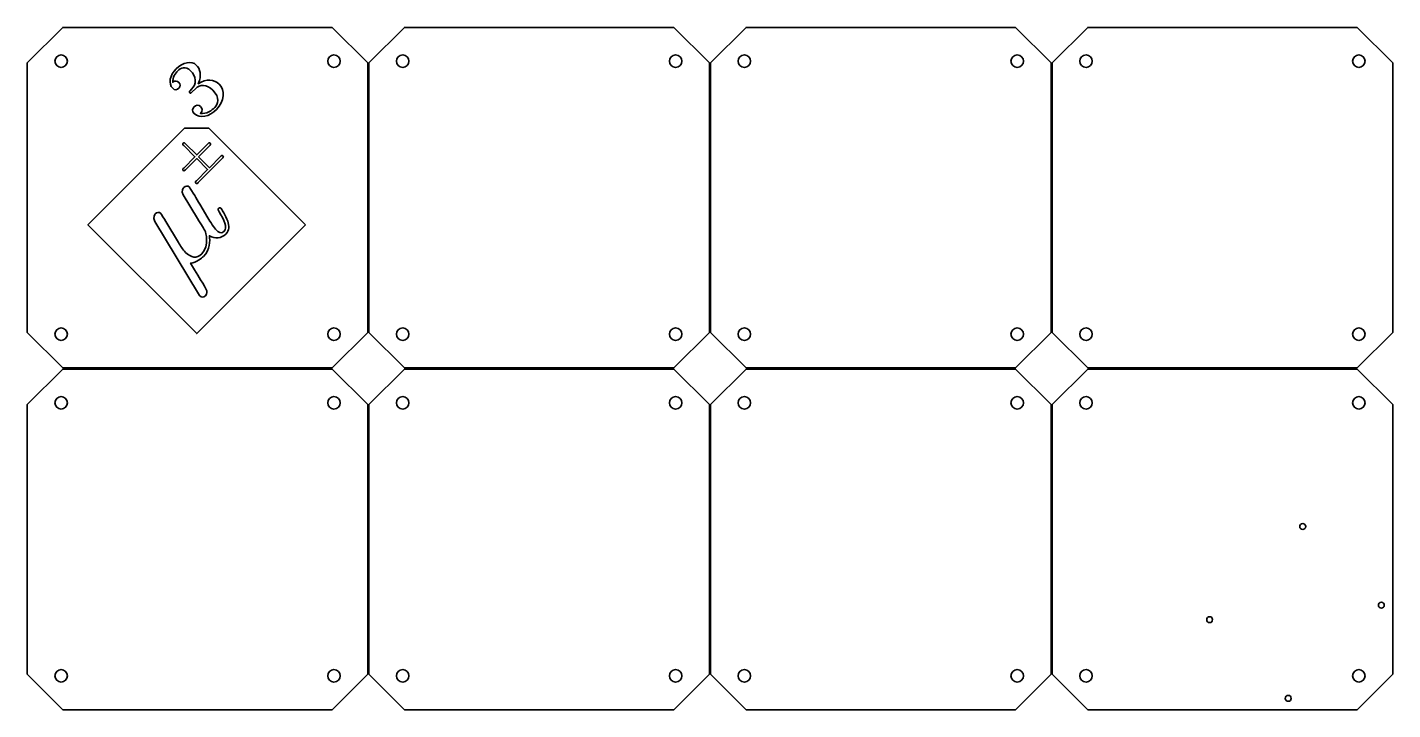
# Model space of a CAD drawing. Header units: inches. Extents: x 0.1 to 23.7, y -11.9 to -0.1.
import ezdxf

# ---------------------------------------------------------------- set-up
doc = ezdxf.new("R2010")
doc.units = ezdxf.units.IN
doc.header["$MEASUREMENT"] = 0
doc.layers.add('Layer 3', color=7, linetype='Continuous')
doc.layers.add('Layer 4', color=7, linetype='Continuous')

# ---------------------------------------------------------------- blocks, each defined once
blk = doc.blocks.new('block 2')
at = {"layer": 'Layer 3', "color": 240, "lineweight": 35, "true_color": 0xed1f24}
blk.add_lwpolyline([(5.342, -0.052), (0.668, -0.052), (0.052, -0.668), (0.052, -5.341), (0.668, -5.957), (5.342, -5.957), (5.958, -5.341), (5.958, -0.668), (5.342, -0.052)], dxfattribs=at)
for points in [[(0.638, -0.746), (0.579, -0.746), (0.53, -0.698), (0.53, -0.638), (0.53, -0.578), (0.579, -0.53), (0.638, -0.53), (0.698, -0.53), (0.747, -0.578), (0.747, -0.638), (0.747, -0.698), (0.698, -0.746), (0.638, -0.746)], [(5.371, -0.746), (5.311, -0.746), (5.263, -0.698), (5.263, -0.638), (5.263, -0.578), (5.311, -0.53), (5.371, -0.53), (5.431, -0.53), (5.479, -0.578), (5.479, -0.638), (5.479, -0.698), (5.431, -0.746), (5.371, -0.746)], [(0.638, -5.479), (0.579, -5.479), (0.53, -5.43), (0.53, -5.371), (0.53, -5.311), (0.579, -5.262), (0.638, -5.262), (0.698, -5.262), (0.747, -5.311), (0.747, -5.371), (0.747, -5.43), (0.698, -5.479), (0.638, -5.479)], [(5.371, -5.479), (5.311, -5.479), (5.263, -5.43), (5.263, -5.371), (5.263, -5.311), (5.311, -5.262), (5.371, -5.262), (5.431, -5.262), (5.479, -5.311), (5.479, -5.371), (5.479, -5.43), (5.431, -5.479), (5.371, -5.479)]]:
    blk.add_open_spline(points, degree=3, knots=[0, 0, 0, 0, 1, 1, 1, 2, 2, 2, 3, 3, 3, 4, 4, 4, 4], dxfattribs=at)
blk = doc.blocks.new('block 3')
at = {"layer": 'Layer 3', "color": 240, "lineweight": 35, "true_color": 0xed1f24}
blk.add_lwpolyline([(11.267, -0.052), (6.593, -0.052), (5.977, -0.668), (5.977, -5.341), (6.593, -5.957), (11.267, -5.957), (11.883, -5.341), (11.883, -0.668), (11.267, -0.052)], dxfattribs=at)
for points in [[(6.564, -0.746), (6.504, -0.746), (6.455, -0.698), (6.455, -0.638), (6.455, -0.578), (6.504, -0.53), (6.564, -0.53), (6.623, -0.53), (6.672, -0.578), (6.672, -0.638), (6.672, -0.698), (6.623, -0.746), (6.564, -0.746)], [(11.296, -0.746), (11.237, -0.746), (11.188, -0.698), (11.188, -0.638), (11.188, -0.578), (11.237, -0.53), (11.296, -0.53), (11.356, -0.53), (11.405, -0.578), (11.405, -0.638), (11.405, -0.698), (11.356, -0.746), (11.296, -0.746)], [(6.564, -5.479), (6.504, -5.479), (6.455, -5.43), (6.455, -5.371), (6.455, -5.311), (6.504, -5.262), (6.564, -5.262), (6.623, -5.262), (6.672, -5.311), (6.672, -5.371), (6.672, -5.43), (6.623, -5.479), (6.564, -5.479)], [(11.296, -5.479), (11.237, -5.479), (11.188, -5.43), (11.188, -5.371), (11.188, -5.311), (11.237, -5.262), (11.296, -5.262), (11.356, -5.262), (11.405, -5.311), (11.405, -5.371), (11.405, -5.43), (11.356, -5.479), (11.296, -5.479)]]:
    blk.add_open_spline(points, degree=3, knots=[0, 0, 0, 0, 1, 1, 1, 2, 2, 2, 3, 3, 3, 4, 4, 4, 4], dxfattribs=at)
blk = doc.blocks.new('block 4')
at = {"layer": 'Layer 3', "color": 240, "lineweight": 35, "true_color": 0xed1f24}
blk.add_lwpolyline([(17.192, -0.052), (12.519, -0.052), (11.902, -0.668), (11.902, -5.341), (12.519, -5.957), (17.192, -5.957), (17.808, -5.341), (17.808, -0.668), (17.192, -0.052)], dxfattribs=at)
for points in [[(12.489, -0.746), (12.429, -0.746), (12.381, -0.698), (12.381, -0.638), (12.381, -0.578), (12.429, -0.53), (12.489, -0.53), (12.549, -0.53), (12.597, -0.578), (12.597, -0.638), (12.597, -0.698), (12.549, -0.746), (12.489, -0.746)], [(17.222, -0.746), (17.162, -0.746), (17.113, -0.698), (17.113, -0.638), (17.113, -0.578), (17.162, -0.53), (17.222, -0.53), (17.281, -0.53), (17.33, -0.578), (17.33, -0.638), (17.33, -0.698), (17.281, -0.746), (17.222, -0.746)], [(12.489, -5.479), (12.429, -5.479), (12.381, -5.43), (12.381, -5.371), (12.381, -5.311), (12.429, -5.262), (12.489, -5.262), (12.549, -5.262), (12.597, -5.311), (12.597, -5.371), (12.597, -5.43), (12.549, -5.479), (12.489, -5.479)], [(17.222, -5.479), (17.162, -5.479), (17.113, -5.43), (17.113, -5.371), (17.113, -5.311), (17.162, -5.262), (17.222, -5.262), (17.281, -5.262), (17.33, -5.311), (17.33, -5.371), (17.33, -5.43), (17.281, -5.479), (17.222, -5.479)]]:
    blk.add_open_spline(points, degree=3, knots=[0, 0, 0, 0, 1, 1, 1, 2, 2, 2, 3, 3, 3, 4, 4, 4, 4], dxfattribs=at)
blk = doc.blocks.new('block 5')
at = {"layer": 'Layer 3', "color": 240, "lineweight": 35, "true_color": 0xed1f24}
blk.add_lwpolyline([(17.192, -5.977), (12.519, -5.977), (11.902, -6.593), (11.902, -11.266), (12.519, -11.882), (17.192, -11.882), (17.808, -11.266), (17.808, -6.593), (17.192, -5.977)], dxfattribs=at)
for points in [[(12.489, -6.671), (12.429, -6.671), (12.381, -6.623), (12.381, -6.563), (12.381, -6.503), (12.429, -6.455), (12.489, -6.455), (12.549, -6.455), (12.597, -6.503), (12.597, -6.563), (12.597, -6.623), (12.549, -6.671), (12.489, -6.671)], [(17.222, -6.671), (17.162, -6.671), (17.113, -6.623), (17.113, -6.563), (17.113, -6.503), (17.162, -6.455), (17.222, -6.455), (17.281, -6.455), (17.33, -6.503), (17.33, -6.563), (17.33, -6.623), (17.281, -6.671), (17.222, -6.671)], [(12.489, -11.404), (12.429, -11.404), (12.381, -11.356), (12.381, -11.296), (12.381, -11.236), (12.429, -11.187), (12.489, -11.187), (12.549, -11.187), (12.597, -11.236), (12.597, -11.296), (12.597, -11.356), (12.549, -11.404), (12.489, -11.404)], [(17.222, -11.404), (17.162, -11.404), (17.113, -11.356), (17.113, -11.296), (17.113, -11.236), (17.162, -11.187), (17.222, -11.187), (17.281, -11.187), (17.33, -11.236), (17.33, -11.296), (17.33, -11.356), (17.281, -11.404), (17.222, -11.404)]]:
    blk.add_open_spline(points, degree=3, knots=[0, 0, 0, 0, 1, 1, 1, 2, 2, 2, 3, 3, 3, 4, 4, 4, 4], dxfattribs=at)
blk = doc.blocks.new('block 6')
at = {"layer": 'Layer 3', "color": 240, "lineweight": 35, "true_color": 0xed1f24}
blk.add_lwpolyline([(5.342, -5.977), (0.668, -5.977), (0.052, -6.593), (0.052, -11.266), (0.668, -11.882), (5.342, -11.882), (5.958, -11.266), (5.958, -6.593), (5.342, -5.977)], dxfattribs=at)
for points in [[(0.638, -6.671), (0.579, -6.671), (0.53, -6.623), (0.53, -6.563), (0.53, -6.503), (0.579, -6.455), (0.638, -6.455), (0.698, -6.455), (0.747, -6.503), (0.747, -6.563), (0.747, -6.623), (0.698, -6.671), (0.638, -6.671)], [(5.371, -6.671), (5.311, -6.671), (5.263, -6.623), (5.263, -6.563), (5.263, -6.503), (5.311, -6.455), (5.371, -6.455), (5.431, -6.455), (5.479, -6.503), (5.479, -6.563), (5.479, -6.623), (5.431, -6.671), (5.371, -6.671)], [(0.638, -11.404), (0.579, -11.404), (0.53, -11.356), (0.53, -11.296), (0.53, -11.236), (0.579, -11.187), (0.638, -11.187), (0.698, -11.187), (0.747, -11.236), (0.747, -11.296), (0.747, -11.356), (0.698, -11.404), (0.638, -11.404)], [(5.371, -11.404), (5.311, -11.404), (5.263, -11.356), (5.263, -11.296), (5.263, -11.236), (5.311, -11.187), (5.371, -11.187), (5.431, -11.187), (5.479, -11.236), (5.479, -11.296), (5.479, -11.356), (5.431, -11.404), (5.371, -11.404)]]:
    blk.add_open_spline(points, degree=3, knots=[0, 0, 0, 0, 1, 1, 1, 2, 2, 2, 3, 3, 3, 4, 4, 4, 4], dxfattribs=at)
blk = doc.blocks.new('block 7')
at = {"layer": 'Layer 3', "color": 240, "lineweight": 35, "true_color": 0xed1f24}
blk.add_lwpolyline([(11.267, -5.977), (6.593, -5.977), (5.977, -6.593), (5.977, -11.266), (6.593, -11.882), (11.267, -11.882), (11.883, -11.266), (11.883, -6.593), (11.267, -5.977)], dxfattribs=at)
for points in [[(6.564, -6.671), (6.504, -6.671), (6.455, -6.623), (6.455, -6.563), (6.455, -6.503), (6.504, -6.455), (6.564, -6.455), (6.623, -6.455), (6.672, -6.503), (6.672, -6.563), (6.672, -6.623), (6.623, -6.671), (6.564, -6.671)], [(11.296, -6.671), (11.237, -6.671), (11.188, -6.623), (11.188, -6.563), (11.188, -6.503), (11.237, -6.455), (11.296, -6.455), (11.356, -6.455), (11.405, -6.503), (11.405, -6.563), (11.405, -6.623), (11.356, -6.671), (11.296, -6.671)], [(6.564, -11.404), (6.504, -11.404), (6.455, -11.356), (6.455, -11.296), (6.455, -11.236), (6.504, -11.187), (6.564, -11.187), (6.623, -11.187), (6.672, -11.236), (6.672, -11.296), (6.672, -11.356), (6.623, -11.404), (6.564, -11.404)], [(11.296, -11.404), (11.237, -11.404), (11.188, -11.356), (11.188, -11.296), (11.188, -11.236), (11.237, -11.187), (11.296, -11.187), (11.356, -11.187), (11.405, -11.236), (11.405, -11.296), (11.405, -11.356), (11.356, -11.404), (11.296, -11.404)]]:
    blk.add_open_spline(points, degree=3, knots=[0, 0, 0, 0, 1, 1, 1, 2, 2, 2, 3, 3, 3, 4, 4, 4, 4], dxfattribs=at)
blk = doc.blocks.new('block 8')
at = {"layer": 'Layer 3', "color": 240, "lineweight": 35, "true_color": 0xed1f24}
blk.add_lwpolyline([(23.117, -0.052), (18.444, -0.052), (17.828, -0.668), (17.828, -5.341), (18.444, -5.957), (23.117, -5.957), (23.733, -5.341), (23.733, -0.668), (23.117, -0.052)], dxfattribs=at)
for points in [[(18.414, -0.746), (18.354, -0.746), (18.306, -0.698), (18.306, -0.638), (18.306, -0.578), (18.354, -0.53), (18.414, -0.53), (18.474, -0.53), (18.522, -0.578), (18.522, -0.638), (18.522, -0.698), (18.474, -0.746), (18.414, -0.746)], [(23.147, -0.746), (23.087, -0.746), (23.038, -0.698), (23.038, -0.638), (23.038, -0.578), (23.087, -0.53), (23.147, -0.53), (23.207, -0.53), (23.255, -0.578), (23.255, -0.638), (23.255, -0.698), (23.207, -0.746), (23.147, -0.746)], [(18.414, -5.479), (18.354, -5.479), (18.306, -5.43), (18.306, -5.371), (18.306, -5.311), (18.354, -5.262), (18.414, -5.262), (18.474, -5.262), (18.522, -5.311), (18.522, -5.371), (18.522, -5.43), (18.474, -5.479), (18.414, -5.479)], [(23.147, -5.479), (23.087, -5.479), (23.038, -5.43), (23.038, -5.371), (23.038, -5.311), (23.087, -5.262), (23.147, -5.262), (23.207, -5.262), (23.255, -5.311), (23.255, -5.371), (23.255, -5.43), (23.207, -5.479), (23.147, -5.479)]]:
    blk.add_open_spline(points, degree=3, knots=[0, 0, 0, 0, 1, 1, 1, 2, 2, 2, 3, 3, 3, 4, 4, 4, 4], dxfattribs=at)
blk = doc.blocks.new('block 9')
at = {"layer": 'Layer 3', "color": 240, "lineweight": 35, "true_color": 0xed1f24}
blk.add_lwpolyline([(23.117, -5.977), (18.444, -5.977), (17.828, -6.593), (17.828, -11.266), (18.444, -11.882), (23.117, -11.882), (23.733, -11.266), (23.733, -6.593), (23.117, -5.977)], dxfattribs=at)
for points in [[(18.414, -6.671), (18.354, -6.671), (18.306, -6.623), (18.306, -6.563), (18.306, -6.503), (18.354, -6.455), (18.414, -6.455), (18.474, -6.455), (18.522, -6.503), (18.522, -6.563), (18.522, -6.623), (18.474, -6.671), (18.414, -6.671)], [(23.147, -6.671), (23.087, -6.671), (23.038, -6.623), (23.038, -6.563), (23.038, -6.503), (23.087, -6.455), (23.147, -6.455), (23.207, -6.455), (23.255, -6.503), (23.255, -6.563), (23.255, -6.623), (23.207, -6.671), (23.147, -6.671)], [(22.172, -8.758), (22.144, -8.758), (22.121, -8.735), (22.121, -8.707), (22.121, -8.678), (22.144, -8.656), (22.172, -8.656), (22.201, -8.656), (22.224, -8.678), (22.224, -8.707), (22.224, -8.735), (22.201, -8.758), (22.172, -8.758)], [(23.537, -10.122), (23.508, -10.122), (23.485, -10.099), (23.485, -10.071), (23.485, -10.043), (23.508, -10.02), (23.537, -10.02), (23.565, -10.02), (23.588, -10.043), (23.588, -10.071), (23.588, -10.099), (23.565, -10.122), (23.537, -10.122)], [(20.558, -10.373), (20.529, -10.373), (20.507, -10.35), (20.507, -10.321), (20.507, -10.293), (20.529, -10.27), (20.558, -10.27), (20.586, -10.27), (20.609, -10.293), (20.609, -10.321), (20.609, -10.35), (20.586, -10.373), (20.558, -10.373)], [(18.414, -11.404), (18.354, -11.404), (18.306, -11.356), (18.306, -11.296), (18.306, -11.236), (18.354, -11.187), (18.414, -11.187), (18.474, -11.187), (18.522, -11.236), (18.522, -11.296), (18.522, -11.356), (18.474, -11.404), (18.414, -11.404)], [(23.147, -11.404), (23.087, -11.404), (23.038, -11.356), (23.038, -11.296), (23.038, -11.236), (23.087, -11.187), (23.147, -11.187), (23.207, -11.187), (23.255, -11.236), (23.255, -11.296), (23.255, -11.356), (23.207, -11.404), (23.147, -11.404)], [(21.922, -11.737), (21.894, -11.737), (21.871, -11.714), (21.871, -11.686), (21.871, -11.657), (21.894, -11.634), (21.922, -11.634), (21.95, -11.634), (21.973, -11.657), (21.973, -11.686), (21.973, -11.714), (21.95, -11.737), (21.922, -11.737)]]:
    blk.add_open_spline(points, degree=3, knots=[0, 0, 0, 0, 1, 1, 1, 2, 2, 2, 3, 3, 3, 4, 4, 4, 4], dxfattribs=at)
blk = doc.blocks.new('block 10')
at = {"layer": 'Layer 4', "color": 250, "lineweight": 35, "true_color": 0x231f20}
blk.add_open_spline([(2.453, -3.42), (2.429, -3.374), (2.377, -3.289), (2.369, -3.281), (2.339, -3.251), (2.301, -3.256), (2.271, -3.286), (2.268, -3.289), (2.222, -3.341), (2.265, -3.417), (2.265, -3.417), (3.02, -4.673), (3.02, -4.673), (3.036, -4.701), (3.039, -4.703), (3.044, -4.709), (3.069, -4.733), (3.11, -4.736), (3.14, -4.706), (3.175, -4.671), (3.164, -4.616), (3.162, -4.608), (3.156, -4.586), (3.085, -4.472), (2.884, -4.139), (2.987, -4.128), (3.074, -4.057), (3.107, -4.025), (3.23, -3.902), (3.219, -3.755), (3.211, -3.665), (3.306, -3.728), (3.42, -3.711), (3.497, -3.635), (3.557, -3.575), (3.557, -3.493), (3.529, -3.412), (3.497, -3.319), (3.412, -3.191), (3.41, -3.188), (3.391, -3.169), (3.374, -3.186), (3.369, -3.191), (3.352, -3.207), (3.358, -3.218), (3.377, -3.248), (3.461, -3.387), (3.532, -3.523), (3.461, -3.594), (3.415, -3.641), (3.363, -3.6), (3.331, -3.567), (3.292, -3.529), (3.23, -3.428), (3.181, -3.352), (3.181, -3.352), (3.042, -3.115), (3.042, -3.115), (3.023, -3.085), (2.976, -3), (2.955, -2.968), (2.922, -2.918), (2.875, -2.834), (2.865, -2.823), (2.835, -2.793), (2.794, -2.801), (2.767, -2.829), (2.758, -2.837), (2.715, -2.886), (2.758, -2.957), (2.758, -2.957), (3.004, -3.365), (3.004, -3.365), (3.072, -3.472), (3.123, -3.562), (3.137, -3.586), (3.143, -3.597), (3.219, -3.837), (3.077, -3.978), (2.99, -4.066), (2.892, -4.049), (2.796, -3.954), (2.747, -3.905), (2.709, -3.845), (2.674, -3.782), (2.674, -3.782), (2.453, -3.42), (2.453, -3.42)], degree=3, knots=[0, 0, 0, 0, 1, 1, 1, 2, 2, 2, 3, 3, 3, 4, 4, 4, 5, 5, 5, 6, 6, 6, 7, 7, 7, 8, 8, 8, 9, 9, 9, 10, 10, 10, 11, 11, 11, 12, 12, 12, 13, 13, 13, 14, 14, 14, 15, 15, 15, 16, 16, 16, 17, 17, 17, 18, 18, 18, 19, 19, 19, 20, 20, 20, 21, 21, 21, 22, 22, 22, 23, 23, 23, 24, 24, 24, 25, 25, 25, 26, 26, 26, 27, 27, 27, 28, 28, 28, 29, 29, 29, 29], dxfattribs=at)
blk = doc.blocks.new('block 12')
at = {"layer": 'Layer 4', "color": 250, "lineweight": 35, "true_color": 0x231f20}
blk.add_open_spline([(3.021, -2.296), (3.021, -2.296), (3.216, -2.101), (3.216, -2.101), (3.226, -2.091), (3.241, -2.077), (3.225, -2.061), (3.209, -2.045), (3.195, -2.059), (3.185, -2.069), (3.185, -2.069), (2.99, -2.264), (2.99, -2.264), (2.99, -2.264), (2.798, -2.072), (2.798, -2.072), (2.786, -2.061), (2.771, -2.045), (2.755, -2.061), (2.739, -2.077), (2.754, -2.091), (2.764, -2.101), (2.764, -2.101), (2.958, -2.296), (2.958, -2.296), (2.958, -2.296), (2.764, -2.491), (2.764, -2.491), (2.754, -2.501), (2.738, -2.516), (2.754, -2.532), (2.769, -2.548), (2.785, -2.532), (2.795, -2.522), (2.795, -2.522), (2.99, -2.327), (2.99, -2.327), (2.99, -2.327), (3.179, -2.516), (3.179, -2.516), (3.179, -2.516), (2.984, -2.711), (2.984, -2.711), (2.974, -2.721), (2.958, -2.737), (2.974, -2.753), (2.99, -2.769), (3.006, -2.753), (3.016, -2.743), (3.016, -2.743), (3.437, -2.322), (3.437, -2.322), (3.447, -2.312), (3.461, -2.297), (3.446, -2.281), (3.43, -2.266), (3.415, -2.28), (3.405, -2.29), (3.405, -2.29), (3.211, -2.485), (3.211, -2.485), (3.211, -2.485), (3.021, -2.296), (3.021, -2.296)], degree=3, knots=[0, 0, 0, 0, 1, 1, 1, 2, 2, 2, 3, 3, 3, 4, 4, 4, 5, 5, 5, 6, 6, 6, 7, 7, 7, 8, 8, 8, 9, 9, 9, 10, 10, 10, 11, 11, 11, 12, 12, 12, 13, 13, 13, 14, 14, 14, 15, 15, 15, 16, 16, 16, 17, 17, 17, 18, 18, 18, 19, 19, 19, 20, 20, 20, 21, 21, 21, 21], dxfattribs=at)
blk = doc.blocks.new('block 11')
at = {"layer": 'Layer 4'}
blk.add_blockref('block 12', (0, 0), dxfattribs=at)
blk = doc.blocks.new('block 14')
at = {"layer": 'Layer 4', "color": 250, "lineweight": 35, "true_color": 0x231f20}
blk.add_open_spline([(2.967, -1.116), (3.047, -1.036), (3.16, -1.034), (3.27, -1.144), (3.397, -1.27), (3.36, -1.385), (3.303, -1.443), (3.261, -1.484), (3.158, -1.565), (3.054, -1.544), (3.103, -1.496), (3.08, -1.45), (3.057, -1.427), (3.024, -1.395), (2.976, -1.397), (2.944, -1.429), (2.916, -1.457), (2.905, -1.505), (2.946, -1.546), (3.043, -1.643), (3.211, -1.599), (3.335, -1.475), (3.477, -1.333), (3.48, -1.137), (3.379, -1.036), (3.298, -0.955), (3.153, -0.939), (3.018, -1.029), (3.084, -0.884), (3.047, -0.769), (2.983, -0.705), (2.903, -0.624), (2.751, -0.656), (2.636, -0.771), (2.523, -0.884), (2.491, -1.027), (2.574, -1.109), (2.608, -1.144), (2.65, -1.139), (2.68, -1.109), (2.712, -1.077), (2.709, -1.034), (2.682, -1.006), (2.652, -0.976), (2.608, -0.974), (2.574, -1.004), (2.567, -0.923), (2.624, -0.843), (2.663, -0.804), (2.709, -0.758), (2.797, -0.716), (2.884, -0.804), (2.928, -0.847), (2.962, -0.909), (2.965, -0.967), (2.972, -1.038), (2.944, -1.07), (2.898, -1.126), (2.875, -1.153), (2.873, -1.155), (2.868, -1.16), (2.866, -1.162), (2.859, -1.174), (2.87, -1.185), (2.884, -1.199), (2.893, -1.19), (2.912, -1.172), (2.912, -1.172), (2.967, -1.116), (2.967, -1.116)], degree=3, knots=[0, 0, 0, 0, 1, 1, 1, 2, 2, 2, 3, 3, 3, 4, 4, 4, 5, 5, 5, 6, 6, 6, 7, 7, 7, 8, 8, 8, 9, 9, 9, 10, 10, 10, 11, 11, 11, 12, 12, 12, 13, 13, 13, 14, 14, 14, 15, 15, 15, 16, 16, 16, 17, 17, 17, 18, 18, 18, 19, 19, 19, 20, 20, 20, 21, 21, 21, 22, 22, 22, 23, 23, 23, 23], dxfattribs=at)
blk = doc.blocks.new('block 13')
at = {"layer": 'Layer 4'}
blk.add_blockref('block 14', (0, 0), dxfattribs=at)

msp = doc.modelspace()

# ---------------------------------------------------------------- linework, layer by layer
at = {"layer": 'Layer 4', "color": 250, "lineweight": 35, "true_color": 0x231f20}
msp.add_open_spline([(4.876, -3.476), (4.876, -3.476), (2.99, -5.362), (2.99, -5.362), (2.99, -5.362), (1.104, -3.476), (1.104, -3.476), (1.104, -3.476), (2.778, -1.802), (2.778, -1.802), (2.943, -1.802), (3.037, -1.802), (3.202, -1.802), (3.202, -1.802), (4.876, -3.476), (4.876, -3.476)], degree=3, knots=[0, 0, 0, 0, 1, 1, 1, 2, 2, 2, 3, 3, 3, 4, 4, 4, 5, 5, 5, 5], dxfattribs=at)

# ---------------------------------------------------------------- block references
at = {"layer": 'Layer 3'}
for name in ['block 2', 'block 3', 'block 4', 'block 8', 'block 6', 'block 7', 'block 5', 'block 9']:
    msp.add_blockref(name, (0, 0), dxfattribs=at)
at = {"layer": 'Layer 4'}
for name in ['block 13', 'block 11', 'block 10']:
    msp.add_blockref(name, (0, 0), dxfattribs=at)

doc.saveas('drawing.dxf')
